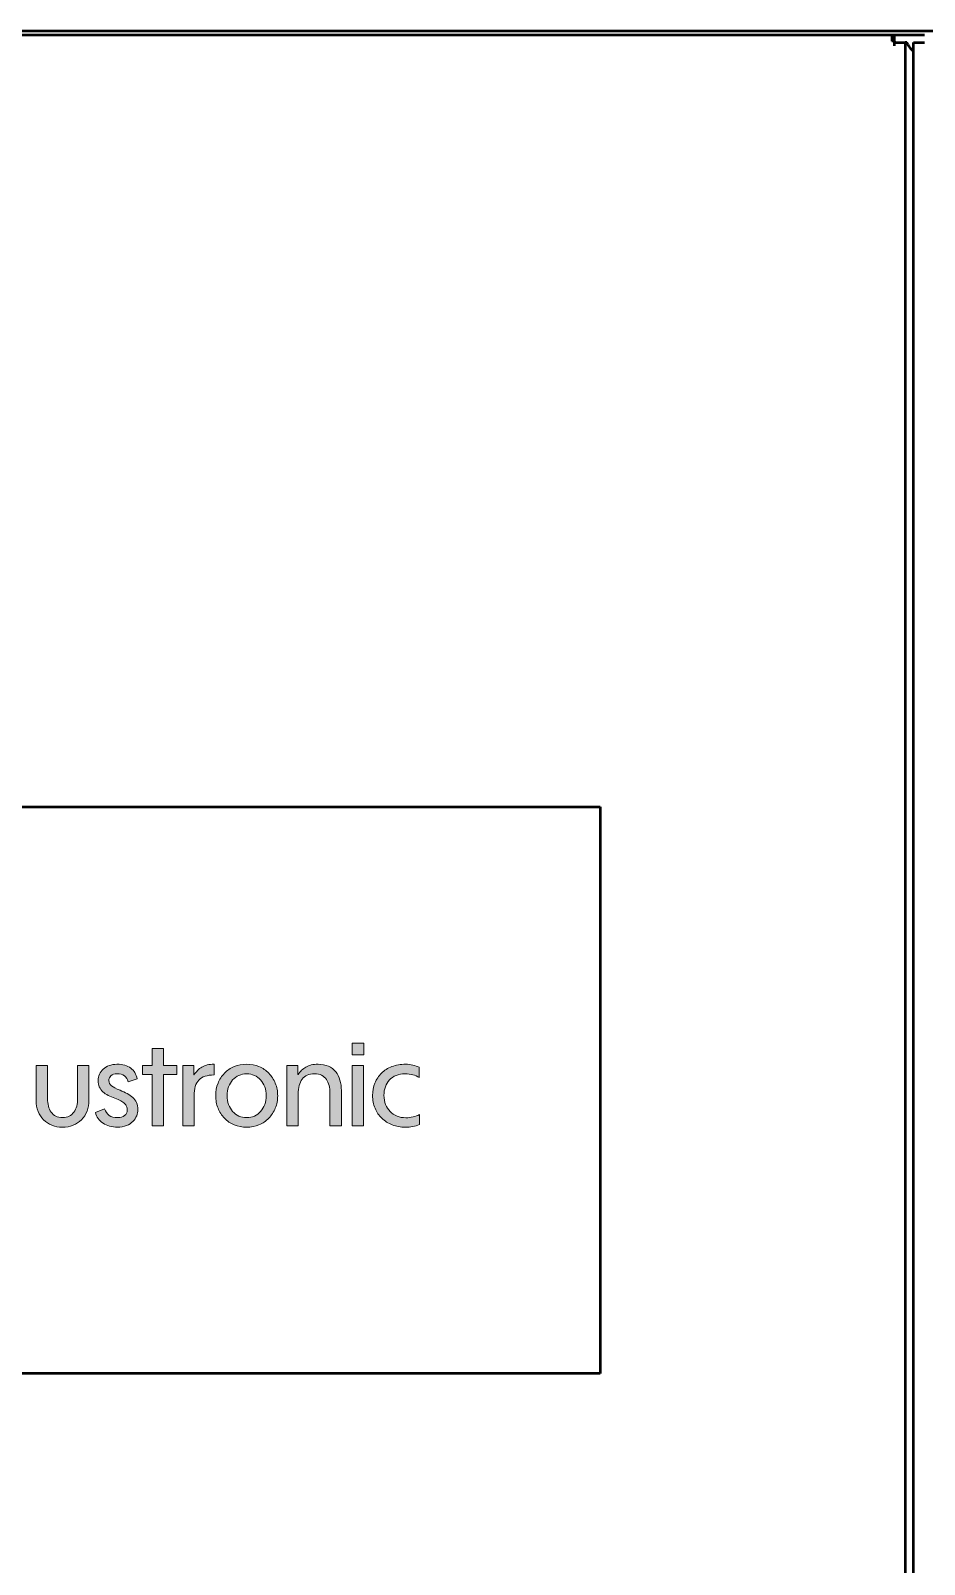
# Model space of a CAD drawing. Header units: millimetres. Extents: x 0 to 96, y -13 to 160.
# Drawn here: x 23.05 to 48.32, y 116.66 to 160 of the extents above; entities that cross this region are included whole.
import ezdxf

# ---------------------------------------------------------------- set-up
doc = ezdxf.new("R2010")
doc.units = ezdxf.units.MM
doc.layers.add('Visible (ANSI)', color=7, linetype='Continuous', lineweight=50)

msp = doc.modelspace()

# ---------------------------------------------------------------- hatches: boundary and pattern name
at = {"linetype": 'ByBlock', "lineweight": 18}
h = msp.add_hatch(color=0, dxfattribs=at)
h.dxf.hatch_style = 1
edge = h.paths.add_edge_path()
edge.add_spline(control_points=[(30.295, 130.214), (30.295, 129.915), (30.295, 129.555), (30.295, 129.315)], knot_values=[20.249985, 20.249985, 20.249985, 20.249985, 20.624977, 20.624977, 20.624977, 20.624977], degree=3, periodic=0)
edge.add_spline(control_points=[(30.295, 129.315), (30.295, 129.255), (30.295, 129.202), (30.295, 129.16)], knot_values=[20.156237, 20.156237, 20.156237, 20.156237, 20.249985, 20.249985, 20.249985, 20.249985], degree=3, periodic=0)
edge.add_spline(control_points=[(30.295, 129.16), (30.295, 129.118), (30.295, 129.086), (30.295, 129.067)], knot_values=[20.062489, 20.062489, 20.062489, 20.062489, 20.156237, 20.156237, 20.156237, 20.156237], degree=3, periodic=0)
edge.add_spline(control_points=[(30.295, 129.048), (30.295, 129.048), (30.295, 129.048), (30.295, 129.048), (30.295, 129.048), (30.295, 129.048), (30.295, 129.048)], knot_values=[19.998037, 19.998037, 19.998037, 19.998037, 20.000468, 20.000468, 20.000468, 20.002431, 20.002431, 20.002431, 20.002431], degree=3, periodic=0)
edge.add_spline(control_points=[(30.3, 129.048), (30.302, 129.048), (30.305, 129.048), (30.308, 129.048)], knot_values=[19.874992, 19.874992, 19.874992, 19.874992, 19.921867, 19.921867, 19.921867, 19.921867], degree=3, periodic=0)
edge.add_spline(control_points=[(30.308, 129.048), (30.322, 129.048), (30.343, 129.048), (30.369, 129.048)], knot_values=[19.687496, 19.687496, 19.687496, 19.687496, 19.874992, 19.874992, 19.874992, 19.874992], degree=3, periodic=0)
edge.add_spline(control_points=[(30.369, 129.048), (30.395, 129.048), (30.425, 129.048), (30.455, 129.048)], knot_values=[19.5, 19.5, 19.5, 19.5, 19.687496, 19.687496, 19.687496, 19.687496], degree=3, periodic=0)
edge.add_spline(control_points=[(30.455, 129.048), (30.486, 129.048), (30.516, 129.048), (30.542, 129.048)], knot_values=[19.312504, 19.312504, 19.312504, 19.312504, 19.5, 19.5, 19.5, 19.5], degree=3, periodic=0)
edge.add_spline(control_points=[(30.542, 129.048), (30.568, 129.048), (30.589, 129.048), (30.602, 129.048)], knot_values=[19.125007, 19.125007, 19.125007, 19.125007, 19.312504, 19.312504, 19.312504, 19.312504], degree=3, periodic=0)
edge.add_spline(control_points=[(30.616, 129.048), (30.616, 129.048), (30.616, 129.048), (30.616, 129.048), (30.616, 129.048), (30.616, 129.048), (30.616, 129.048)], knot_values=[18.999033, 18.999033, 18.999033, 18.999033, 19.003926, 19.003926, 19.003926, 19.004893, 19.004893, 19.004893, 19.004893], degree=3, periodic=0)
edge.add_spline(control_points=[(30.616, 129.058), (30.616, 129.068), (30.616, 129.085), (30.616, 129.107)], knot_values=[18.843763, 18.843763, 18.843763, 18.843763, 18.937511, 18.937511, 18.937511, 18.937511], degree=3, periodic=0)
edge.add_spline(control_points=[(30.616, 129.107), (30.616, 129.129), (30.616, 129.157), (30.616, 129.189)], knot_values=[18.750015, 18.750015, 18.750015, 18.750015, 18.843763, 18.843763, 18.843763, 18.843763], degree=3, periodic=0)
edge.add_spline(control_points=[(30.616, 129.189), (30.616, 129.315), (30.616, 129.505), (30.616, 129.663)], knot_values=[18.375023, 18.375023, 18.375023, 18.375023, 18.750015, 18.750015, 18.750015, 18.750015], degree=3, periodic=0)
edge.add_spline(control_points=[(30.616, 129.663), (30.616, 129.821), (30.616, 129.948), (30.616, 129.948), (30.616, 130.128), (30.655, 130.268), (30.732, 130.369)], knot_values=[17, 17, 17, 17, 17.375023, 17.375023, 17.375023, 18.375023, 18.375023, 18.375023, 18.375023], degree=3, periodic=0)
edge.add_spline(control_points=[(30.732, 130.369), (30.808, 130.47), (30.924, 130.52), (31.078, 130.52)], knot_values=[16, 16, 16, 16, 17, 17, 17, 17], degree=3, periodic=0)
edge.add_spline(control_points=[(31.078, 130.52), (31.158, 130.52), (31.226, 130.506), (31.281, 130.478)], knot_values=[15, 15, 15, 15, 16, 16, 16, 16], degree=3, periodic=0)
edge.add_spline(control_points=[(31.281, 130.478), (31.336, 130.45), (31.382, 130.411), (31.416, 130.363)], knot_values=[14, 14, 14, 14, 15, 15, 15, 15], degree=3, periodic=0)
edge.add_spline(control_points=[(31.416, 130.363), (31.451, 130.314), (31.476, 130.257), (31.492, 130.192)], knot_values=[13, 13, 13, 13, 14, 14, 14, 14], degree=3, periodic=0)
edge.add_spline(control_points=[(31.492, 130.192), (31.509, 130.127), (31.517, 130.057), (31.517, 129.984)], knot_values=[12, 12, 12, 12, 13, 13, 13, 13], degree=3, periodic=0)
edge.add_spline(control_points=[(31.517, 129.984), (31.517, 129.984), (31.517, 129.048), (31.517, 129.048), (31.517, 129.048), (31.517, 129.048), (31.517, 129.048)], knot_values=[10.99999, 10.99999, 10.99999, 10.99999, 11.99999, 11.99999, 11.99999, 12, 12, 12, 12], degree=3, periodic=0)
edge.add_spline(control_points=[(31.517, 129.048), (31.517, 129.048), (31.839, 129.048), (31.839, 129.048)], knot_values=[10.00001, 10.00001, 10.00001, 10.00001, 10.99999, 10.99999, 10.99999, 10.99999], degree=3, periodic=0)
edge.add_spline(control_points=[(31.839, 129.048), (31.839, 129.048), (31.839, 130.049), (31.839, 130.049)], knot_values=[9.00001, 9.00001, 9.00001, 9.00001, 9.99999, 9.99999, 9.99999, 9.99999], degree=3, periodic=0)
edge.add_spline(control_points=[(31.839, 130.049), (31.839, 130.155), (31.825, 130.254), (31.799, 130.345)], knot_values=[8, 8, 8, 8, 9, 9, 9, 9], degree=3, periodic=0)
edge.add_spline(control_points=[(31.799, 130.345), (31.773, 130.435), (31.733, 130.514), (31.679, 130.58)], knot_values=[7, 7, 7, 7, 8, 8, 8, 8], degree=3, periodic=0)
edge.add_spline(control_points=[(31.679, 130.58), (31.625, 130.646), (31.556, 130.697), (31.473, 130.735)], knot_values=[6, 6, 6, 6, 7, 7, 7, 7], degree=3, periodic=0)
edge.add_spline(control_points=[(31.473, 130.735), (31.389, 130.771), (31.291, 130.79), (31.179, 130.79)], knot_values=[5, 5, 5, 5, 6, 6, 6, 6], degree=3, periodic=0)
edge.add_spline(control_points=[(31.179, 130.79), (31.04, 130.79), (30.926, 130.764), (30.837, 130.712)], knot_values=[4, 4, 4, 4, 5, 5, 5, 5], degree=3, periodic=0)
edge.add_spline(control_points=[(30.837, 130.712), (30.748, 130.66), (30.676, 130.589), (30.619, 130.498)], knot_values=[3, 3, 3, 3, 4, 4, 4, 4], degree=3, periodic=0)
edge.add_spline(control_points=[(30.61, 130.498), (30.61, 130.498), (30.61, 130.755), (30.61, 130.755), (30.61, 130.755), (30.61, 130.755), (30.61, 130.755)], knot_values=[0.99999, 0.99999, 0.99999, 0.99999, 1.99998, 1.99998, 1.99998, 1.99999, 1.99999, 1.99999, 1.99999], degree=3, periodic=0)
edge.add_spline(control_points=[(30.61, 130.755), (30.61, 130.755), (30.295, 130.755), (30.295, 130.755)], knot_values=[0.00001, 0.00001, 0.00001, 0.00001, 0.99999, 0.99999, 0.99999, 0.99999], degree=3, periodic=0)
edge.add_spline(control_points=[(30.295, 130.755), (30.295, 130.755), (30.295, 130.514), (30.295, 130.214)], knot_values=[20.624977, 20.624977, 20.624977, 20.624977, 21, 21, 21, 21], degree=3, periodic=0)
h.paths.add_polyline_path([(32.146, 129.048), (32.467, 129.048), (32.467, 130.754), (32.146, 130.754)])
h.paths.add_polyline_path([(32.14, 131.057), (32.474, 131.057), (32.474, 131.388), (32.14, 131.388)])
edge = h.paths.add_edge_path()
edge.add_spline(control_points=[(33.084, 130.155), (33.111, 130.23), (33.149, 130.294), (33.201, 130.348)], knot_values=[16, 16, 16, 16, 17, 17, 17, 17], degree=3, periodic=0)
edge.add_spline(control_points=[(33.201, 130.348), (33.251, 130.402), (33.314, 130.445), (33.388, 130.474)], knot_values=[15, 15, 15, 15, 16, 16, 16, 16], degree=3, periodic=0)
edge.add_spline(control_points=[(33.388, 130.474), (33.462, 130.505), (33.546, 130.52), (33.641, 130.52)], knot_values=[14, 14, 14, 14, 15, 15, 15, 15], degree=3, periodic=0)
edge.add_spline(control_points=[(33.641, 130.52), (33.802, 130.52), (33.934, 130.485), (34.038, 130.413)], knot_values=[13, 13, 13, 13, 14, 14, 14, 14], degree=3, periodic=0)
edge.add_spline(control_points=[(34.038, 130.413), (34.038, 130.413), (34.038, 130.705), (34.038, 130.705)], knot_values=[12.00001, 12.00001, 12.00001, 12.00001, 13, 13, 13, 13], degree=3, periodic=0)
edge.add_spline(control_points=[(34.038, 130.705), (33.981, 130.732), (33.922, 130.752), (33.86, 130.768)], knot_values=[11, 11, 11, 11, 12, 12, 12, 12], degree=3, periodic=0)
edge.add_spline(control_points=[(33.86, 130.768), (33.798, 130.782), (33.73, 130.79), (33.654, 130.79)], knot_values=[10, 10, 10, 10, 11, 11, 11, 11], degree=3, periodic=0)
edge.add_spline(control_points=[(33.654, 130.79), (33.512, 130.79), (33.382, 130.768), (33.267, 130.724)], knot_values=[9, 9, 9, 9, 10, 10, 10, 10], degree=3, periodic=0)
edge.add_spline(control_points=[(33.267, 130.724), (33.153, 130.679), (33.055, 130.617), (32.973, 130.538)], knot_values=[8, 8, 8, 8, 9, 9, 9, 9], degree=3, periodic=0)
edge.add_spline(control_points=[(32.973, 130.538), (32.892, 130.459), (32.83, 130.366), (32.786, 130.258)], knot_values=[7, 7, 7, 7, 8, 8, 8, 8], degree=3, periodic=0)
edge.add_spline(control_points=[(32.786, 130.258), (32.743, 130.152), (32.721, 130.035), (32.721, 129.909)], knot_values=[6, 6, 6, 6, 7, 7, 7, 7], degree=3, periodic=0)
edge.add_spline(control_points=[(32.721, 129.909), (32.721, 129.777), (32.745, 129.656), (32.791, 129.547)], knot_values=[5, 5, 5, 5, 6, 6, 6, 6], degree=3, periodic=0)
edge.add_spline(control_points=[(32.791, 129.547), (32.838, 129.437), (32.902, 129.343), (32.984, 129.264)], knot_values=[4, 4, 4, 4, 5, 5, 5, 5], degree=3, periodic=0)
edge.add_spline(control_points=[(32.984, 129.264), (33.067, 129.185), (33.165, 129.123), (33.278, 129.079)], knot_values=[3, 3, 3, 3, 4, 4, 4, 4], degree=3, periodic=0)
edge.add_spline(control_points=[(33.278, 129.079), (33.393, 129.034), (33.517, 129.012), (33.651, 129.012)], knot_values=[2, 2, 2, 2, 3, 3, 3, 3], degree=3, periodic=0)
edge.add_spline(control_points=[(33.651, 129.012), (33.722, 129.012), (33.791, 129.018), (33.857, 129.03)], knot_values=[1, 1, 1, 1, 2, 2, 2, 2], degree=3, periodic=0)
edge.add_spline(control_points=[(33.857, 129.03), (33.924, 129.042), (33.987, 129.062), (34.047, 129.09)], knot_values=[0, 0, 0, 0, 1, 1, 1, 1], degree=3, periodic=0)
edge.add_spline(control_points=[(34.047, 129.09), (34.047, 129.09), (34.047, 129.367), (34.047, 129.367)], knot_values=[24.00001, 24.00001, 24.00001, 24.00001, 24.99999, 24.99999, 24.99999, 24.99999], degree=3, periodic=0)
edge.add_spline(control_points=[(34.047, 129.367), (33.991, 129.338), (33.931, 129.316), (33.865, 129.301)], knot_values=[23, 23, 23, 23, 24, 24, 24, 24], degree=3, periodic=0)
edge.add_spline(control_points=[(33.865, 129.301), (33.8, 129.286), (33.733, 129.279), (33.664, 129.279)], knot_values=[22, 22, 22, 22, 23, 23, 23, 23], degree=3, periodic=0)
edge.add_spline(control_points=[(33.664, 129.279), (33.573, 129.279), (33.489, 129.294), (33.413, 129.324)], knot_values=[21, 21, 21, 21, 22, 22, 22, 22], degree=3, periodic=0)
edge.add_spline(control_points=[(33.413, 129.324), (33.338, 129.354), (33.272, 129.397), (33.217, 129.454)], knot_values=[20, 20, 20, 20, 21, 21, 21, 21], degree=3, periodic=0)
edge.add_spline(control_points=[(33.217, 129.454), (33.161, 129.511), (33.118, 129.577), (33.089, 129.654)], knot_values=[19, 19, 19, 19, 20, 20, 20, 20], degree=3, periodic=0)
edge.add_spline(control_points=[(33.089, 129.654), (33.058, 129.731), (33.043, 129.817), (33.043, 129.913)], knot_values=[18, 18, 18, 18, 19, 19, 19, 19], degree=3, periodic=0)
edge.add_spline(control_points=[(33.043, 129.913), (33.043, 129.999), (33.057, 130.08), (33.084, 130.155)], knot_values=[17, 17, 17, 17, 18, 18, 18, 18], degree=3, periodic=0)
h = msp.add_hatch(color=0, dxfattribs=at)
h.dxf.hatch_style = 1
h.paths.add_polyline_path([(26.81, 130.5), (27.187, 130.5), (27.187, 130.755), (26.81, 130.755), (26.81, 131.232), (26.488, 131.232), (26.488, 130.755), (26.212, 130.755), (26.212, 130.5), (26.488, 130.5), (26.488, 129.048), (26.81, 129.048)])
h = msp.add_hatch(color=0, dxfattribs=at)
h.dxf.hatch_style = 1
edge = h.paths.add_edge_path()
edge.add_spline(control_points=[(24.96, 130.332), (24.96, 130.26), (24.971, 130.199), (24.994, 130.148)], knot_values=[11, 11, 11, 11, 12, 12, 12, 12], degree=3, periodic=0)
edge.add_spline(control_points=[(24.994, 130.148), (25.019, 130.097), (25.052, 130.052), (25.094, 130.013)], knot_values=[10, 10, 10, 10, 11, 11, 11, 11], degree=3, periodic=0)
edge.add_spline(control_points=[(25.094, 130.013), (25.137, 129.974), (25.187, 129.94), (25.245, 129.911)], knot_values=[9, 9, 9, 9, 10, 10, 10, 10], degree=3, periodic=0)
edge.add_spline(control_points=[(25.245, 129.911), (25.303, 129.882), (25.367, 129.854), (25.434, 129.828)], knot_values=[8, 8, 8, 8, 9, 9, 9, 9], degree=3, periodic=0)
edge.add_spline(control_points=[(25.434, 129.828), (25.499, 129.802), (25.554, 129.777), (25.599, 129.753)], knot_values=[7, 7, 7, 7, 8, 8, 8, 8], degree=3, periodic=0)
edge.add_spline(control_points=[(25.599, 129.753), (25.645, 129.729), (25.681, 129.705), (25.708, 129.68)], knot_values=[6, 6, 6, 6, 7, 7, 7, 7], degree=3, periodic=0)
edge.add_spline(control_points=[(25.708, 129.68), (25.735, 129.655), (25.755, 129.628), (25.767, 129.597)], knot_values=[5, 5, 5, 5, 6, 6, 6, 6], degree=3, periodic=0)
edge.add_spline(control_points=[(25.767, 129.597), (25.779, 129.567), (25.785, 129.532), (25.785, 129.493)], knot_values=[4, 4, 4, 4, 5, 5, 5, 5], degree=3, periodic=0)
edge.add_spline(control_points=[(25.785, 129.493), (25.785, 129.426), (25.759, 129.374), (25.708, 129.339)], knot_values=[3, 3, 3, 3, 4, 4, 4, 4], degree=3, periodic=0)
edge.add_spline(control_points=[(25.708, 129.339), (25.658, 129.303), (25.594, 129.284), (25.515, 129.282)], knot_values=[2, 2, 2, 2, 3, 3, 3, 3], degree=3, periodic=0)
edge.add_spline(control_points=[(25.515, 129.282), (25.409, 129.282), (25.327, 129.303), (25.271, 129.345)], knot_values=[1, 1, 1, 1, 2, 2, 2, 2], degree=3, periodic=0)
edge.add_spline(control_points=[(25.271, 129.345), (25.215, 129.387), (25.171, 129.449), (25.141, 129.529)], knot_values=[0, 0, 0, 0, 1, 1, 1, 1], degree=3, periodic=0)
edge.add_spline(control_points=[(25.141, 129.529), (25.141, 129.529), (24.884, 129.428), (24.884, 129.428)], knot_values=[34.00001, 34.00001, 34.00001, 34.00001, 34.99999, 34.99999, 34.99999, 34.99999], degree=3, periodic=0)
edge.add_spline(control_points=[(24.884, 129.428), (24.917, 129.298), (24.99, 129.197), (25.101, 129.123)], knot_values=[33, 33, 33, 33, 34, 34, 34, 34], degree=3, periodic=0)
edge.add_spline(control_points=[(25.101, 129.123), (25.213, 129.049), (25.348, 129.012), (25.508, 129.012)], knot_values=[32, 32, 32, 32, 33, 33, 33, 33], degree=3, periodic=0)
edge.add_spline(control_points=[(25.508, 129.012), (25.606, 129.012), (25.691, 129.027), (25.764, 129.058)], knot_values=[31, 31, 31, 31, 32, 32, 32, 32], degree=3, periodic=0)
edge.add_spline(control_points=[(25.764, 129.058), (25.836, 129.088), (25.896, 129.127), (25.944, 129.174)], knot_values=[30, 30, 30, 30, 31, 31, 31, 31], degree=3, periodic=0)
edge.add_spline(control_points=[(25.944, 129.174), (25.992, 129.222), (26.028, 129.276), (26.051, 129.334)], knot_values=[29, 29, 29, 29, 30, 30, 30, 30], degree=3, periodic=0)
edge.add_spline(control_points=[(26.051, 129.334), (26.074, 129.393), (26.087, 129.45), (26.087, 129.506)], knot_values=[28, 28, 28, 28, 29, 29, 29, 29], degree=3, periodic=0)
edge.add_spline(control_points=[(26.087, 129.506), (26.087, 129.585), (26.074, 129.651), (26.048, 129.706)], knot_values=[27, 27, 27, 27, 28, 28, 28, 28], degree=3, periodic=0)
edge.add_spline(control_points=[(26.048, 129.706), (26.022, 129.762), (25.987, 129.81), (25.941, 129.853)], knot_values=[26, 26, 26, 26, 27, 27, 27, 27], degree=3, periodic=0)
edge.add_spline(control_points=[(25.941, 129.853), (25.895, 129.895), (25.842, 129.931), (25.78, 129.963)], knot_values=[25, 25, 25, 25, 26, 26, 26, 26], degree=3, periodic=0)
edge.add_spline(control_points=[(25.78, 129.963), (25.718, 129.994), (25.652, 130.025), (25.58, 130.056)], knot_values=[24, 24, 24, 24, 25, 25, 25, 25], degree=3, periodic=0)
edge.add_spline(control_points=[(25.58, 130.056), (25.47, 130.102), (25.389, 130.145), (25.339, 130.181)], knot_values=[23, 23, 23, 23, 24, 24, 24, 24], degree=3, periodic=0)
edge.add_spline(control_points=[(25.339, 130.181), (25.29, 130.217), (25.264, 130.268), (25.264, 130.335)], knot_values=[22, 22, 22, 22, 23, 23, 23, 23], degree=3, periodic=0)
edge.add_spline(control_points=[(25.264, 130.335), (25.264, 130.385), (25.285, 130.428), (25.325, 130.465)], knot_values=[21, 21, 21, 21, 22, 22, 22, 22], degree=3, periodic=0)
edge.add_spline(control_points=[(25.325, 130.465), (25.365, 130.502), (25.423, 130.52), (25.499, 130.52)], knot_values=[20, 20, 20, 20, 21, 21, 21, 21], degree=3, periodic=0)
edge.add_spline(control_points=[(25.499, 130.52), (25.668, 130.52), (25.772, 130.445), (25.811, 130.292)], knot_values=[19, 19, 19, 19, 20, 20, 20, 20], degree=3, periodic=0)
edge.add_spline(control_points=[(25.811, 130.292), (25.811, 130.292), (26.064, 130.38), (26.064, 130.38)], knot_values=[18.00001, 18.00001, 18.00001, 18.00001, 19, 19, 19, 19], degree=3, periodic=0)
edge.add_spline(control_points=[(26.064, 130.38), (26.04, 130.51), (25.98, 130.611), (25.882, 130.682)], knot_values=[17, 17, 17, 17, 18, 18, 18, 18], degree=3, periodic=0)
edge.add_spline(control_points=[(25.882, 130.682), (25.785, 130.755), (25.655, 130.79), (25.492, 130.79)], knot_values=[16, 16, 16, 16, 17, 17, 17, 17], degree=3, periodic=0)
edge.add_spline(control_points=[(25.492, 130.79), (25.41, 130.79), (25.336, 130.777), (25.271, 130.753)], knot_values=[15, 15, 15, 15, 16, 16, 16, 16], degree=3, periodic=0)
edge.add_spline(control_points=[(25.271, 130.753), (25.206, 130.728), (25.151, 130.694), (25.104, 130.654)], knot_values=[14, 14, 14, 14, 15, 15, 15, 15], degree=3, periodic=0)
edge.add_spline(control_points=[(25.104, 130.654), (25.058, 130.612), (25.022, 130.564), (24.996, 130.507)], knot_values=[13, 13, 13, 13, 14, 14, 14, 14], degree=3, periodic=0)
edge.add_spline(control_points=[(24.996, 130.507), (24.972, 130.451), (24.96, 130.392), (24.96, 130.332)], knot_values=[12, 12, 12, 12, 13, 13, 13, 13], degree=3, periodic=0)
edge = h.paths.add_edge_path()
edge.add_spline(control_points=[(24.381, 130.755), (24.381, 130.754), (24.381, 129.818), (24.381, 129.818)], knot_values=[10.00001, 10.00001, 10.00001, 10.00001, 10.99999, 10.99999, 10.99999, 10.99999], degree=3, periodic=0)
edge.add_spline(control_points=[(24.381, 129.818), (24.381, 129.744), (24.373, 129.675), (24.355, 129.61)], knot_values=[9, 9, 9, 9, 10, 10, 10, 10], degree=3, periodic=0)
edge.add_spline(control_points=[(24.355, 129.61), (24.338, 129.545), (24.312, 129.488), (24.277, 129.44)], knot_values=[8, 8, 8, 8, 9, 9, 9, 9], degree=3, periodic=0)
edge.add_spline(control_points=[(24.277, 129.44), (24.242, 129.39), (24.199, 129.352), (24.146, 129.324)], knot_values=[7, 7, 7, 7, 8, 8, 8, 8], degree=3, periodic=0)
edge.add_spline(control_points=[(24.146, 129.324), (24.092, 129.296), (24.029, 129.282), (23.955, 129.282)], knot_values=[6, 6, 6, 6, 7, 7, 7, 7], degree=3, periodic=0)
edge.add_spline(control_points=[(23.955, 129.282), (23.882, 129.282), (23.818, 129.296), (23.765, 129.324)], knot_values=[5, 5, 5, 5, 6, 6, 6, 6], degree=3, periodic=0)
edge.add_spline(control_points=[(23.765, 129.324), (23.712, 129.352), (23.668, 129.39), (23.634, 129.44)], knot_values=[4, 4, 4, 4, 5, 5, 5, 5], degree=3, periodic=0)
edge.add_spline(control_points=[(23.634, 129.44), (23.599, 129.488), (23.573, 129.545), (23.555, 129.61)], knot_values=[3, 3, 3, 3, 4, 4, 4, 4], degree=3, periodic=0)
edge.add_spline(control_points=[(23.555, 129.61), (23.538, 129.675), (23.53, 129.744), (23.53, 129.818)], knot_values=[2, 2, 2, 2, 3, 3, 3, 3], degree=3, periodic=0)
edge.add_spline(control_points=[(23.53, 129.818), (23.53, 129.818), (23.53, 130.755), (23.53, 130.755), (23.53, 130.755), (23.53, 130.755), (23.53, 130.755)], knot_values=[0.99999, 0.99999, 0.99999, 0.99999, 1.99999, 1.99999, 1.99999, 2, 2, 2, 2], degree=3, periodic=0)
edge.add_spline(control_points=[(23.53, 130.755), (23.53, 130.755), (23.208, 130.755), (23.208, 130.755)], knot_values=[0.00001, 0.00001, 0.00001, 0.00001, 0.99999, 0.99999, 0.99999, 0.99999], degree=3, periodic=0)
edge.add_spline(control_points=[(23.208, 130.755), (23.208, 130.754), (23.208, 129.769), (23.208, 129.769)], knot_values=[21.00001, 21.00001, 21.00001, 21.00001, 21.99999, 21.99999, 21.99999, 21.99999], degree=3, periodic=0)
edge.add_spline(control_points=[(23.208, 129.769), (23.208, 129.654), (23.227, 129.551), (23.263, 129.459)], knot_values=[20, 20, 20, 20, 21, 21, 21, 21], degree=3, periodic=0)
edge.add_spline(control_points=[(23.263, 129.459), (23.3, 129.367), (23.351, 129.287), (23.417, 129.22)], knot_values=[19, 19, 19, 19, 20, 20, 20, 20], degree=3, periodic=0)
edge.add_spline(control_points=[(23.417, 129.22), (23.483, 129.153), (23.562, 129.102), (23.653, 129.066)], knot_values=[18, 18, 18, 18, 19, 19, 19, 19], degree=3, periodic=0)
edge.add_spline(control_points=[(23.653, 129.066), (23.744, 129.03), (23.843, 129.012), (23.952, 129.012)], knot_values=[17, 17, 17, 17, 18, 18, 18, 18], degree=3, periodic=0)
edge.add_spline(control_points=[(23.952, 129.012), (24.063, 129.012), (24.163, 129.03), (24.254, 129.068)], knot_values=[16, 16, 16, 16, 17, 17, 17, 17], degree=3, periodic=0)
edge.add_spline(control_points=[(24.254, 129.068), (24.345, 129.104), (24.424, 129.157), (24.492, 129.223)], knot_values=[15, 15, 15, 15, 16, 16, 16, 16], degree=3, periodic=0)
edge.add_spline(control_points=[(24.492, 129.223), (24.559, 129.29), (24.611, 129.37), (24.647, 129.464)], knot_values=[14, 14, 14, 14, 15, 15, 15, 15], degree=3, periodic=0)
edge.add_spline(control_points=[(24.647, 129.464), (24.685, 129.557), (24.703, 129.661), (24.703, 129.776)], knot_values=[13, 13, 13, 13, 14, 14, 14, 14], degree=3, periodic=0)
edge.add_spline(control_points=[(24.703, 129.776), (24.703, 129.776), (24.703, 130.755), (24.703, 130.755), (24.703, 130.755), (24.703, 130.755), (24.703, 130.755)], knot_values=[11.99999, 11.99999, 11.99999, 11.99999, 12.99999, 12.99999, 12.99999, 13, 13, 13, 13], degree=3, periodic=0)
edge.add_spline(control_points=[(24.703, 130.755), (24.703, 130.755), (24.381, 130.755), (24.381, 130.755)], knot_values=[11.00001, 11.00001, 11.00001, 11.00001, 11.99999, 11.99999, 11.99999, 11.99999], degree=3, periodic=0)
h = msp.add_hatch(color=0, dxfattribs=at)
h.dxf.hatch_style = 1
edge = h.paths.add_edge_path()
edge.add_spline(control_points=[(27.353, 130.755), (27.353, 130.755), (27.353, 130.514), (27.353, 130.214)], knot_values=[10.624977, 10.624977, 10.624977, 10.624977, 11, 11, 11, 11], degree=3, periodic=0)
edge.add_spline(control_points=[(27.353, 130.214), (27.353, 129.915), (27.353, 129.555), (27.353, 129.315)], knot_values=[10.249985, 10.249985, 10.249985, 10.249985, 10.624977, 10.624977, 10.624977, 10.624977], degree=3, periodic=0)
edge.add_spline(control_points=[(27.353, 129.315), (27.353, 129.255), (27.353, 129.202), (27.353, 129.16)], knot_values=[10.156237, 10.156237, 10.156237, 10.156237, 10.249985, 10.249985, 10.249985, 10.249985], degree=3, periodic=0)
edge.add_spline(control_points=[(27.353, 129.16), (27.353, 129.118), (27.353, 129.086), (27.353, 129.067)], knot_values=[10.062489, 10.062489, 10.062489, 10.062489, 10.156237, 10.156237, 10.156237, 10.156237], degree=3, periodic=0)
edge.add_spline(control_points=[(27.353, 129.048), (27.353, 129.048), (27.353, 129.048), (27.353, 129.048), (27.353, 129.048), (27.353, 129.048), (27.353, 129.048)], knot_values=[9.998037, 9.998037, 9.998037, 9.998037, 10.000468, 10.000468, 10.000468, 10.002431, 10.002431, 10.002431, 10.002431], degree=3, periodic=0)
edge.add_spline(control_points=[(27.359, 129.048), (27.361, 129.048), (27.364, 129.048), (27.367, 129.048)], knot_values=[9.874992, 9.874992, 9.874992, 9.874992, 9.921867, 9.921867, 9.921867, 9.921867], degree=3, periodic=0)
edge.add_spline(control_points=[(27.367, 129.048), (27.38, 129.048), (27.402, 129.048), (27.428, 129.048)], knot_values=[9.687496, 9.687496, 9.687496, 9.687496, 9.874992, 9.874992, 9.874992, 9.874992], degree=3, periodic=0)
edge.add_spline(control_points=[(27.428, 129.048), (27.454, 129.048), (27.484, 129.048), (27.514, 129.048)], knot_values=[9.5, 9.5, 9.5, 9.5, 9.687496, 9.687496, 9.687496, 9.687496], degree=3, periodic=0)
edge.add_spline(control_points=[(27.514, 129.048), (27.544, 129.048), (27.574, 129.048), (27.6, 129.048)], knot_values=[9.312504, 9.312504, 9.312504, 9.312504, 9.5, 9.5, 9.5, 9.5], degree=3, periodic=0)
edge.add_spline(control_points=[(27.6, 129.048), (27.626, 129.048), (27.648, 129.048), (27.661, 129.048)], knot_values=[9.125007, 9.125007, 9.125007, 9.125007, 9.312504, 9.312504, 9.312504, 9.312504], degree=3, periodic=0)
edge.add_spline(control_points=[(27.675, 129.048), (27.675, 129.048), (27.675, 129.048), (27.675, 129.048), (27.675, 129.048), (27.675, 129.048), (27.675, 129.048)], knot_values=[8.999033, 8.999033, 8.999033, 8.999033, 9.003926, 9.003926, 9.003926, 9.004893, 9.004893, 9.004893, 9.004893], degree=3, periodic=0)
edge.add_spline(control_points=[(27.675, 129.058), (27.675, 129.067), (27.675, 129.083), (27.675, 129.104)], knot_values=[8.843763, 8.843763, 8.843763, 8.843763, 8.937511, 8.937511, 8.937511, 8.937511], degree=3, periodic=0)
edge.add_spline(control_points=[(27.675, 129.104), (27.675, 129.125), (27.675, 129.151), (27.675, 129.181)], knot_values=[8.750015, 8.750015, 8.750015, 8.750015, 8.843763, 8.843763, 8.843763, 8.843763], degree=3, periodic=0)
edge.add_spline(control_points=[(27.675, 129.181), (27.675, 129.302), (27.675, 129.482), (27.675, 129.632)], knot_values=[8.375023, 8.375023, 8.375023, 8.375023, 8.750015, 8.750015, 8.750015, 8.750015], degree=3, periodic=0)
edge.add_spline(control_points=[(27.675, 129.632), (27.675, 129.782), (27.675, 129.902), (27.675, 129.902), (27.675, 130.1), (27.72, 130.247), (27.809, 130.344)], knot_values=[7, 7, 7, 7, 7.375023, 7.375023, 7.375023, 8.375023, 8.375023, 8.375023, 8.375023], degree=3, periodic=0)
edge.add_spline(control_points=[(27.809, 130.344), (27.899, 130.44), (28.043, 130.488), (28.24, 130.488)], knot_values=[6, 6, 6, 6, 7, 7, 7, 7], degree=3, periodic=0)
edge.add_spline(control_points=[(28.24, 130.488), (28.24, 130.488), (28.24, 130.79), (28.24, 130.79)], knot_values=[5.00001, 5.00001, 5.00001, 5.00001, 6, 6, 6, 6], degree=3, periodic=0)
edge.add_spline(control_points=[(28.24, 130.79), (28.099, 130.79), (27.985, 130.764), (27.895, 130.712)], knot_values=[4, 4, 4, 4, 5, 5, 5, 5], degree=3, periodic=0)
edge.add_spline(control_points=[(27.895, 130.712), (27.807, 130.66), (27.734, 130.586), (27.678, 130.492)], knot_values=[3, 3, 3, 3, 4, 4, 4, 4], degree=3, periodic=0)
edge.add_spline(control_points=[(27.678, 130.492), (27.678, 130.492), (27.668, 130.492), (27.668, 130.492), (27.668, 130.492), (27.668, 130.492), (27.668, 130.492)], knot_values=[1.99999, 1.99999, 1.99999, 1.99999, 2.99999, 2.99999, 2.99999, 3, 3, 3, 3], degree=3, periodic=0)
edge.add_spline(control_points=[(27.668, 130.492), (27.668, 130.492), (27.668, 130.755), (27.668, 130.755), (27.668, 130.755), (27.668, 130.755), (27.668, 130.755)], knot_values=[0.99999, 0.99999, 0.99999, 0.99999, 1.99998, 1.99998, 1.99998, 1.99999, 1.99999, 1.99999, 1.99999], degree=3, periodic=0)
edge.add_spline(control_points=[(27.668, 130.755), (27.668, 130.755), (27.353, 130.755), (27.353, 130.755)], knot_values=[0.00001, 0.00001, 0.00001, 0.00001, 0.99999, 0.99999, 0.99999, 0.99999], degree=3, periodic=0)
h = msp.add_hatch(color=0, dxfattribs=at)
h.dxf.hatch_style = 1
edge = h.paths.add_edge_path()
edge.add_spline(control_points=[(29.16, 129.012), (29.286, 129.012), (29.403, 129.034), (29.51, 129.078)], knot_values=[15, 15, 15, 15, 16, 16, 16, 16], degree=3, periodic=0)
edge.add_spline(control_points=[(29.51, 129.078), (29.617, 129.123), (29.709, 129.185), (29.787, 129.265)], knot_values=[14, 14, 14, 14, 15, 15, 15, 15], degree=3, periodic=0)
edge.add_spline(control_points=[(29.787, 129.265), (29.865, 129.346), (29.927, 129.441), (29.971, 129.548)], knot_values=[13, 13, 13, 13, 14, 14, 14, 14], degree=3, periodic=0)
edge.add_spline(control_points=[(29.971, 129.548), (30.016, 129.657), (30.038, 129.775), (30.038, 129.902)], knot_values=[12, 12, 12, 12, 13, 13, 13, 13], degree=3, periodic=0)
edge.add_spline(control_points=[(30.038, 129.902), (30.038, 130.028), (30.016, 130.145), (29.971, 130.254)], knot_values=[11, 11, 11, 11, 12, 12, 12, 12], degree=3, periodic=0)
edge.add_spline(control_points=[(29.971, 130.254), (29.927, 130.362), (29.865, 130.456), (29.787, 130.536)], knot_values=[10, 10, 10, 10, 11, 11, 11, 11], degree=3, periodic=0)
edge.add_spline(control_points=[(29.787, 130.536), (29.709, 130.617), (29.617, 130.679), (29.51, 130.724)], knot_values=[9, 9, 9, 9, 10, 10, 10, 10], degree=3, periodic=0)
edge.add_spline(control_points=[(29.51, 130.724), (29.403, 130.768), (29.286, 130.79), (29.16, 130.79)], knot_values=[8, 8, 8, 8, 9, 9, 9, 9], degree=3, periodic=0)
edge.add_spline(control_points=[(29.16, 130.79), (29.034, 130.79), (28.918, 130.768), (28.81, 130.724)], knot_values=[7, 7, 7, 7, 8, 8, 8, 8], degree=3, periodic=0)
edge.add_spline(control_points=[(28.81, 130.724), (28.703, 130.679), (28.611, 130.617), (28.533, 130.536)], knot_values=[6, 6, 6, 6, 7, 7, 7, 7], degree=3, periodic=0)
edge.add_spline(control_points=[(28.533, 130.536), (28.455, 130.456), (28.394, 130.362), (28.351, 130.254)], knot_values=[5, 5, 5, 5, 6, 6, 6, 6], degree=3, periodic=0)
edge.add_spline(control_points=[(28.351, 130.254), (28.307, 130.145), (28.286, 130.028), (28.286, 129.902)], knot_values=[4, 4, 4, 4, 5, 5, 5, 5], degree=3, periodic=0)
edge.add_spline(control_points=[(28.286, 129.902), (28.286, 129.775), (28.307, 129.657), (28.351, 129.548)], knot_values=[3, 3, 3, 3, 4, 4, 4, 4], degree=3, periodic=0)
edge.add_spline(control_points=[(28.351, 129.548), (28.394, 129.441), (28.455, 129.346), (28.533, 129.265)], knot_values=[2, 2, 2, 2, 3, 3, 3, 3], degree=3, periodic=0)
edge.add_spline(control_points=[(28.533, 129.265), (28.611, 129.185), (28.703, 129.123), (28.81, 129.078)], knot_values=[1, 1, 1, 1, 2, 2, 2, 2], degree=3, periodic=0)
edge.add_spline(control_points=[(28.81, 129.078), (28.918, 129.034), (29.034, 129.012), (29.16, 129.012)], knot_values=[0, 0, 0, 0, 1, 1, 1, 1], degree=3, periodic=0)
edge = h.paths.add_edge_path(flags=16)
edge.add_spline(control_points=[(29.16, 130.52), (29.24, 130.52), (29.314, 130.506), (29.381, 130.475)], knot_values=[7, 7, 7, 7, 8, 8, 8, 8], degree=3, periodic=0)
edge.add_spline(control_points=[(29.381, 130.475), (29.448, 130.444), (29.506, 130.402), (29.556, 130.346)], knot_values=[6, 6, 6, 6, 7, 7, 7, 7], degree=3, periodic=0)
edge.add_spline(control_points=[(29.674, 130.152), (29.702, 130.076), (29.716, 129.993), (29.716, 129.902), (29.716, 129.811), (29.702, 129.729), (29.674, 129.653)], knot_values=[3, 3, 3, 3, 4, 4, 4, 5, 5, 5, 5], degree=3, periodic=0)
edge.add_spline(control_points=[(29.674, 129.653), (29.645, 129.576), (29.606, 129.511), (29.556, 129.456)], knot_values=[2, 2, 2, 2, 3, 3, 3, 3], degree=3, periodic=0)
edge.add_spline(control_points=[(29.556, 129.456), (29.506, 129.4), (29.448, 129.358), (29.381, 129.327)], knot_values=[1, 1, 1, 1, 2, 2, 2, 2], degree=3, periodic=0)
edge.add_spline(control_points=[(29.16, 129.282), (29.082, 129.282), (29.009, 129.297), (28.941, 129.327)], knot_values=[15, 15, 15, 15, 16, 16, 16, 16], degree=3, periodic=0)
edge.add_spline(control_points=[(28.941, 129.327), (28.872, 129.358), (28.814, 129.4), (28.765, 129.456)], knot_values=[14, 14, 14, 14, 15, 15, 15, 15], degree=3, periodic=0)
edge.add_spline(control_points=[(28.649, 129.653), (28.622, 129.729), (28.608, 129.811), (28.608, 129.902), (28.608, 129.993), (28.622, 130.076), (28.649, 130.152)], knot_values=[11, 11, 11, 11, 12, 12, 12, 13, 13, 13, 13], degree=3, periodic=0)
edge.add_spline(control_points=[(28.649, 130.152), (28.678, 130.226), (28.716, 130.291), (28.765, 130.346)], knot_values=[10, 10, 10, 10, 11, 11, 11, 11], degree=3, periodic=0)
edge.add_spline(control_points=[(28.765, 130.346), (28.814, 130.402), (28.872, 130.444), (28.941, 130.475)], knot_values=[9, 9, 9, 9, 10, 10, 10, 10], degree=3, periodic=0)

# ---------------------------------------------------------------- linework, layer by layer
at = {"color": 0, "linetype": 'ByBlock', "lineweight": 18}
for points in [[(32.474, 131.057), (32.14, 131.057), (32.14, 131.388), (32.474, 131.388), (32.474, 131.057)], [(26.212, 130.755), (26.488, 130.755), (26.488, 131.232), (26.81, 131.232), (26.81, 130.755), (27.187, 130.755), (27.187, 130.5), (26.81, 130.5), (26.81, 129.048), (26.488, 129.048), (26.488, 130.5), (26.212, 130.5), (26.212, 130.755)], [(32.146, 129.048), (32.467, 129.048), (32.467, 130.754), (32.146, 130.754), (32.146, 129.048)]]:
    msp.add_lwpolyline(points, dxfattribs=at)
for points, knots in [([(23.208, 130.755), (23.208, 130.755), (23.53, 130.755), (23.53, 130.755), (23.53, 130.755), (23.53, 129.818), (23.53, 129.818), (23.53, 129.744), (23.538, 129.675), (23.555, 129.61), (23.573, 129.545), (23.599, 129.488), (23.634, 129.44), (23.668, 129.39), (23.712, 129.352), (23.765, 129.324), (23.818, 129.296), (23.882, 129.282), (23.955, 129.282), (24.029, 129.282), (24.092, 129.296), (24.146, 129.324), (24.199, 129.352), (24.242, 129.39), (24.277, 129.44), (24.312, 129.488), (24.338, 129.545), (24.355, 129.61), (24.373, 129.675), (24.381, 129.744), (24.381, 129.818), (24.381, 129.818), (24.381, 130.755), (24.381, 130.755), (24.381, 130.755), (24.703, 130.755), (24.703, 130.755), (24.703, 130.755), (24.703, 129.776), (24.703, 129.776), (24.703, 129.661), (24.685, 129.557), (24.647, 129.464), (24.611, 129.37), (24.559, 129.29), (24.492, 129.223), (24.424, 129.157), (24.345, 129.104), (24.254, 129.068), (24.163, 129.03), (24.063, 129.012), (23.952, 129.012), (23.843, 129.012), (23.744, 129.03), (23.653, 129.066), (23.562, 129.102), (23.483, 129.153), (23.417, 129.22), (23.351, 129.287), (23.3, 129.367), (23.263, 129.459), (23.227, 129.551), (23.208, 129.654), (23.208, 129.769), (23.208, 129.769), (23.208, 130.755), (23.208, 130.755)], [0, 0, 0, 0, 1, 1, 1, 2, 2, 2, 3, 3, 3, 4, 4, 4, 5, 5, 5, 6, 6, 6, 7, 7, 7, 8, 8, 8, 9, 9, 9, 10, 10, 10, 11, 11, 11, 12, 12, 12, 13, 13, 13, 14, 14, 14, 15, 15, 15, 16, 16, 16, 17, 17, 17, 18, 18, 18, 19, 19, 19, 20, 20, 20, 21, 21, 21, 22, 22, 22, 22]), ([(25.141, 129.529), (25.171, 129.449), (25.215, 129.387), (25.271, 129.345), (25.327, 129.303), (25.409, 129.282), (25.515, 129.282), (25.594, 129.284), (25.658, 129.303), (25.708, 129.339), (25.759, 129.374), (25.785, 129.426), (25.785, 129.493), (25.785, 129.532), (25.779, 129.567), (25.767, 129.597), (25.755, 129.628), (25.735, 129.655), (25.708, 129.68), (25.681, 129.705), (25.645, 129.729), (25.599, 129.753), (25.554, 129.777), (25.499, 129.802), (25.434, 129.828), (25.367, 129.854), (25.303, 129.882), (25.245, 129.911), (25.187, 129.94), (25.137, 129.974), (25.094, 130.013), (25.052, 130.052), (25.019, 130.097), (24.994, 130.148), (24.971, 130.199), (24.96, 130.26), (24.96, 130.332), (24.96, 130.392), (24.972, 130.451), (24.996, 130.507), (25.022, 130.564), (25.058, 130.612), (25.104, 130.654), (25.151, 130.694), (25.206, 130.728), (25.271, 130.753), (25.336, 130.777), (25.41, 130.79), (25.492, 130.79), (25.655, 130.79), (25.785, 130.755), (25.882, 130.682), (25.98, 130.611), (26.04, 130.51), (26.064, 130.38), (26.064, 130.38), (25.811, 130.292), (25.811, 130.292), (25.772, 130.445), (25.668, 130.52), (25.499, 130.52), (25.423, 130.52), (25.365, 130.502), (25.325, 130.465), (25.285, 130.428), (25.264, 130.385), (25.264, 130.335), (25.264, 130.268), (25.29, 130.217), (25.339, 130.181), (25.389, 130.145), (25.47, 130.102), (25.58, 130.056), (25.652, 130.025), (25.718, 129.994), (25.78, 129.963), (25.842, 129.931), (25.895, 129.895), (25.941, 129.853), (25.987, 129.81), (26.022, 129.762), (26.048, 129.706), (26.074, 129.651), (26.087, 129.585), (26.087, 129.506), (26.087, 129.45), (26.074, 129.393), (26.051, 129.334), (26.028, 129.276), (25.992, 129.222), (25.944, 129.174), (25.896, 129.127), (25.836, 129.088), (25.764, 129.058), (25.691, 129.027), (25.606, 129.012), (25.508, 129.012), (25.348, 129.012), (25.213, 129.049), (25.101, 129.123), (24.99, 129.197), (24.917, 129.298), (24.884, 129.428), (24.884, 129.428), (25.141, 129.529), (25.141, 129.529)], [0, 0, 0, 0, 1, 1, 1, 2, 2, 2, 3, 3, 3, 4, 4, 4, 5, 5, 5, 6, 6, 6, 7, 7, 7, 8, 8, 8, 9, 9, 9, 10, 10, 10, 11, 11, 11, 12, 12, 12, 13, 13, 13, 14, 14, 14, 15, 15, 15, 16, 16, 16, 17, 17, 17, 18, 18, 18, 19, 19, 19, 20, 20, 20, 21, 21, 21, 22, 22, 22, 23, 23, 23, 24, 24, 24, 25, 25, 25, 26, 26, 26, 27, 27, 27, 28, 28, 28, 29, 29, 29, 30, 30, 30, 31, 31, 31, 32, 32, 32, 33, 33, 33, 34, 34, 34, 35, 35, 35, 35]), ([(27.353, 130.755), (27.353, 130.755), (27.668, 130.755), (27.668, 130.755), (27.668, 130.755), (27.668, 130.492), (27.668, 130.492), (27.668, 130.492), (27.678, 130.492), (27.678, 130.492), (27.734, 130.586), (27.807, 130.66), (27.895, 130.712), (27.985, 130.764), (28.099, 130.79), (28.24, 130.79), (28.24, 130.79), (28.24, 130.488), (28.24, 130.488), (28.043, 130.488), (27.899, 130.44), (27.809, 130.344), (27.72, 130.247), (27.675, 130.1), (27.675, 129.902), (27.675, 129.902), (27.675, 129.048), (27.675, 129.048), (27.675, 129.048), (27.353, 129.048), (27.353, 129.048), (27.353, 129.048), (27.353, 130.755), (27.353, 130.755)], [0, 0, 0, 0, 1, 1, 1, 2, 2, 2, 3, 3, 3, 4, 4, 4, 5, 5, 5, 6, 6, 6, 7, 7, 7, 8, 8, 8, 9, 9, 9, 10, 10, 10, 11, 11, 11, 11]), ([(29.16, 129.012), (29.034, 129.012), (28.918, 129.034), (28.81, 129.078), (28.703, 129.123), (28.611, 129.185), (28.533, 129.265), (28.455, 129.346), (28.394, 129.441), (28.351, 129.548), (28.307, 129.657), (28.286, 129.775), (28.286, 129.902), (28.286, 130.028), (28.307, 130.145), (28.351, 130.254), (28.394, 130.362), (28.455, 130.456), (28.533, 130.536), (28.611, 130.617), (28.703, 130.679), (28.81, 130.724), (28.918, 130.768), (29.034, 130.79), (29.16, 130.79), (29.286, 130.79), (29.403, 130.768), (29.51, 130.724), (29.617, 130.679), (29.709, 130.617), (29.787, 130.536), (29.865, 130.456), (29.927, 130.362), (29.971, 130.254), (30.016, 130.145), (30.038, 130.028), (30.038, 129.902), (30.038, 129.775), (30.016, 129.657), (29.971, 129.548), (29.927, 129.441), (29.865, 129.346), (29.787, 129.265), (29.709, 129.185), (29.617, 129.123), (29.51, 129.078), (29.403, 129.034), (29.286, 129.012), (29.16, 129.012)], [0, 0, 0, 0, 1, 1, 1, 2, 2, 2, 3, 3, 3, 4, 4, 4, 5, 5, 5, 6, 6, 6, 7, 7, 7, 8, 8, 8, 9, 9, 9, 10, 10, 10, 11, 11, 11, 12, 12, 12, 13, 13, 13, 14, 14, 14, 15, 15, 15, 16, 16, 16, 16]), ([(29.16, 129.282), (29.24, 129.282), (29.314, 129.297), (29.381, 129.327), (29.448, 129.358), (29.506, 129.4), (29.556, 129.456), (29.606, 129.511), (29.645, 129.576), (29.674, 129.653), (29.702, 129.729), (29.716, 129.811), (29.716, 129.902), (29.716, 129.993), (29.702, 130.076), (29.674, 130.152), (29.645, 130.226), (29.606, 130.291), (29.556, 130.346), (29.506, 130.402), (29.448, 130.444), (29.381, 130.475), (29.314, 130.506), (29.24, 130.52), (29.16, 130.52), (29.082, 130.52), (29.009, 130.506), (28.941, 130.475), (28.872, 130.444), (28.814, 130.402), (28.765, 130.346), (28.716, 130.291), (28.678, 130.226), (28.649, 130.152), (28.622, 130.076), (28.608, 129.993), (28.608, 129.902), (28.608, 129.811), (28.622, 129.729), (28.649, 129.653), (28.678, 129.576), (28.716, 129.511), (28.765, 129.456), (28.814, 129.4), (28.872, 129.358), (28.941, 129.327), (29.009, 129.297), (29.082, 129.282), (29.16, 129.282)], [0, 0, 0, 0, 1, 1, 1, 2, 2, 2, 3, 3, 3, 4, 4, 4, 5, 5, 5, 6, 6, 6, 7, 7, 7, 8, 8, 8, 9, 9, 9, 10, 10, 10, 11, 11, 11, 12, 12, 12, 13, 13, 13, 14, 14, 14, 15, 15, 15, 16, 16, 16, 16]), ([(30.295, 130.755), (30.295, 130.755), (30.61, 130.755), (30.61, 130.755), (30.61, 130.755), (30.61, 130.498), (30.61, 130.498), (30.61, 130.498), (30.619, 130.498), (30.619, 130.498), (30.676, 130.589), (30.748, 130.66), (30.837, 130.712), (30.926, 130.764), (31.04, 130.79), (31.179, 130.79), (31.291, 130.79), (31.389, 130.771), (31.473, 130.735), (31.556, 130.697), (31.625, 130.646), (31.679, 130.58), (31.733, 130.514), (31.773, 130.435), (31.799, 130.345), (31.825, 130.254), (31.839, 130.155), (31.839, 130.049), (31.839, 130.049), (31.839, 129.048), (31.839, 129.048), (31.839, 129.048), (31.517, 129.048), (31.517, 129.048), (31.517, 129.048), (31.517, 129.984), (31.517, 129.984), (31.517, 130.057), (31.509, 130.127), (31.492, 130.192), (31.476, 130.257), (31.451, 130.314), (31.416, 130.363), (31.382, 130.411), (31.336, 130.45), (31.281, 130.478), (31.226, 130.506), (31.158, 130.52), (31.078, 130.52), (30.924, 130.52), (30.808, 130.47), (30.732, 130.369), (30.655, 130.268), (30.616, 130.128), (30.616, 129.948), (30.616, 129.948), (30.616, 129.048), (30.616, 129.048), (30.616, 129.048), (30.295, 129.048), (30.295, 129.048), (30.295, 129.048), (30.295, 130.755), (30.295, 130.755)], [0, 0, 0, 0, 1, 1, 1, 2, 2, 2, 3, 3, 3, 4, 4, 4, 5, 5, 5, 6, 6, 6, 7, 7, 7, 8, 8, 8, 9, 9, 9, 10, 10, 10, 11, 11, 11, 12, 12, 12, 13, 13, 13, 14, 14, 14, 15, 15, 15, 16, 16, 16, 17, 17, 17, 18, 18, 18, 19, 19, 19, 20, 20, 20, 21, 21, 21, 21]), ([(34.047, 129.09), (33.987, 129.062), (33.924, 129.042), (33.857, 129.03), (33.791, 129.018), (33.722, 129.012), (33.651, 129.012), (33.517, 129.012), (33.393, 129.034), (33.278, 129.079), (33.165, 129.123), (33.067, 129.185), (32.984, 129.264), (32.902, 129.343), (32.838, 129.437), (32.791, 129.547), (32.745, 129.656), (32.721, 129.777), (32.721, 129.909), (32.721, 130.035), (32.743, 130.152), (32.786, 130.258), (32.83, 130.366), (32.892, 130.459), (32.973, 130.538), (33.055, 130.617), (33.153, 130.679), (33.267, 130.724), (33.382, 130.768), (33.512, 130.79), (33.654, 130.79), (33.73, 130.79), (33.798, 130.782), (33.86, 130.768), (33.922, 130.752), (33.981, 130.732), (34.038, 130.705), (34.038, 130.705), (34.038, 130.413), (34.038, 130.413), (33.934, 130.485), (33.802, 130.52), (33.641, 130.52), (33.546, 130.52), (33.462, 130.505), (33.388, 130.474), (33.314, 130.445), (33.251, 130.402), (33.201, 130.348), (33.149, 130.294), (33.111, 130.23), (33.084, 130.155), (33.057, 130.08), (33.043, 129.999), (33.043, 129.913), (33.043, 129.817), (33.058, 129.731), (33.089, 129.654), (33.118, 129.577), (33.161, 129.511), (33.217, 129.454), (33.272, 129.397), (33.338, 129.354), (33.413, 129.324), (33.489, 129.294), (33.573, 129.279), (33.664, 129.279), (33.733, 129.279), (33.8, 129.286), (33.865, 129.301), (33.931, 129.316), (33.991, 129.338), (34.047, 129.367), (34.047, 129.367), (34.047, 129.09), (34.047, 129.09)], [0, 0, 0, 0, 1, 1, 1, 2, 2, 2, 3, 3, 3, 4, 4, 4, 5, 5, 5, 6, 6, 6, 7, 7, 7, 8, 8, 8, 9, 9, 9, 10, 10, 10, 11, 11, 11, 12, 12, 12, 13, 13, 13, 14, 14, 14, 15, 15, 15, 16, 16, 16, 17, 17, 17, 18, 18, 18, 19, 19, 19, 20, 20, 20, 21, 21, 21, 22, 22, 22, 23, 23, 23, 24, 24, 24, 25, 25, 25, 25])]:
    msp.add_open_spline(points, degree=3, knots=knots, dxfattribs=at)
at = {"layer": 'Visible (ANSI)'}
for p, q in [((0.634, 159.999), (95.166, 159.999)), ((0.305, 159.878), (47.477, 159.878)), ((47.401, 159.849), (47.477, 159.849)), ((47.401, 159.849), (47.401, 159.702)), ((47.477, 159.711), (47.401, 159.711)), ((47.477, 159.702), (47.401, 159.702)), ((47.477, 159.878), (48.324, 159.878)), ((47.477, 159.878), (47.477, 159.849)), ((47.477, 159.878), (48.324, 159.878)), ((47.477, 159.711), (47.477, 159.849)), ((47.477, 159.702), (47.477, 159.711)), ((47.477, 159.702), (47.477, 159.669)), ((47.477, 159.573), (47.477, 159.669)), ((47.477, 159.669), (47.781, 159.669)), ((47.826, 159.669), (47.781, 159.669)), ((47.781, 159.669), (47.781, 10.358)), ((48.019, 159.411), (47.934, 159.497)), ((48.019, 159.669), (48.324, 159.669)), ((48.019, 10.358), (48.019, 159.669)), ((8.624, 138.069), (39.156, 138.069)), ((39.156, 138.069), (39.156, 122.049)), ((39.156, 122.049), (8.624, 122.049))]:
    msp.add_line(p, q, dxfattribs=at)
msp.add_open_spline([(47.934, 159.497), (47.914, 159.526), (47.894, 159.554), (47.857, 159.612), (47.84, 159.64), (47.826, 159.669)], degree=3, knots=[0, 0, 0, 0, 0.1052589, 0.1052589, 0.2105177, 0.2105177, 0.2105177, 0.2105177], dxfattribs=at)

doc.saveas('drawing.dxf')
